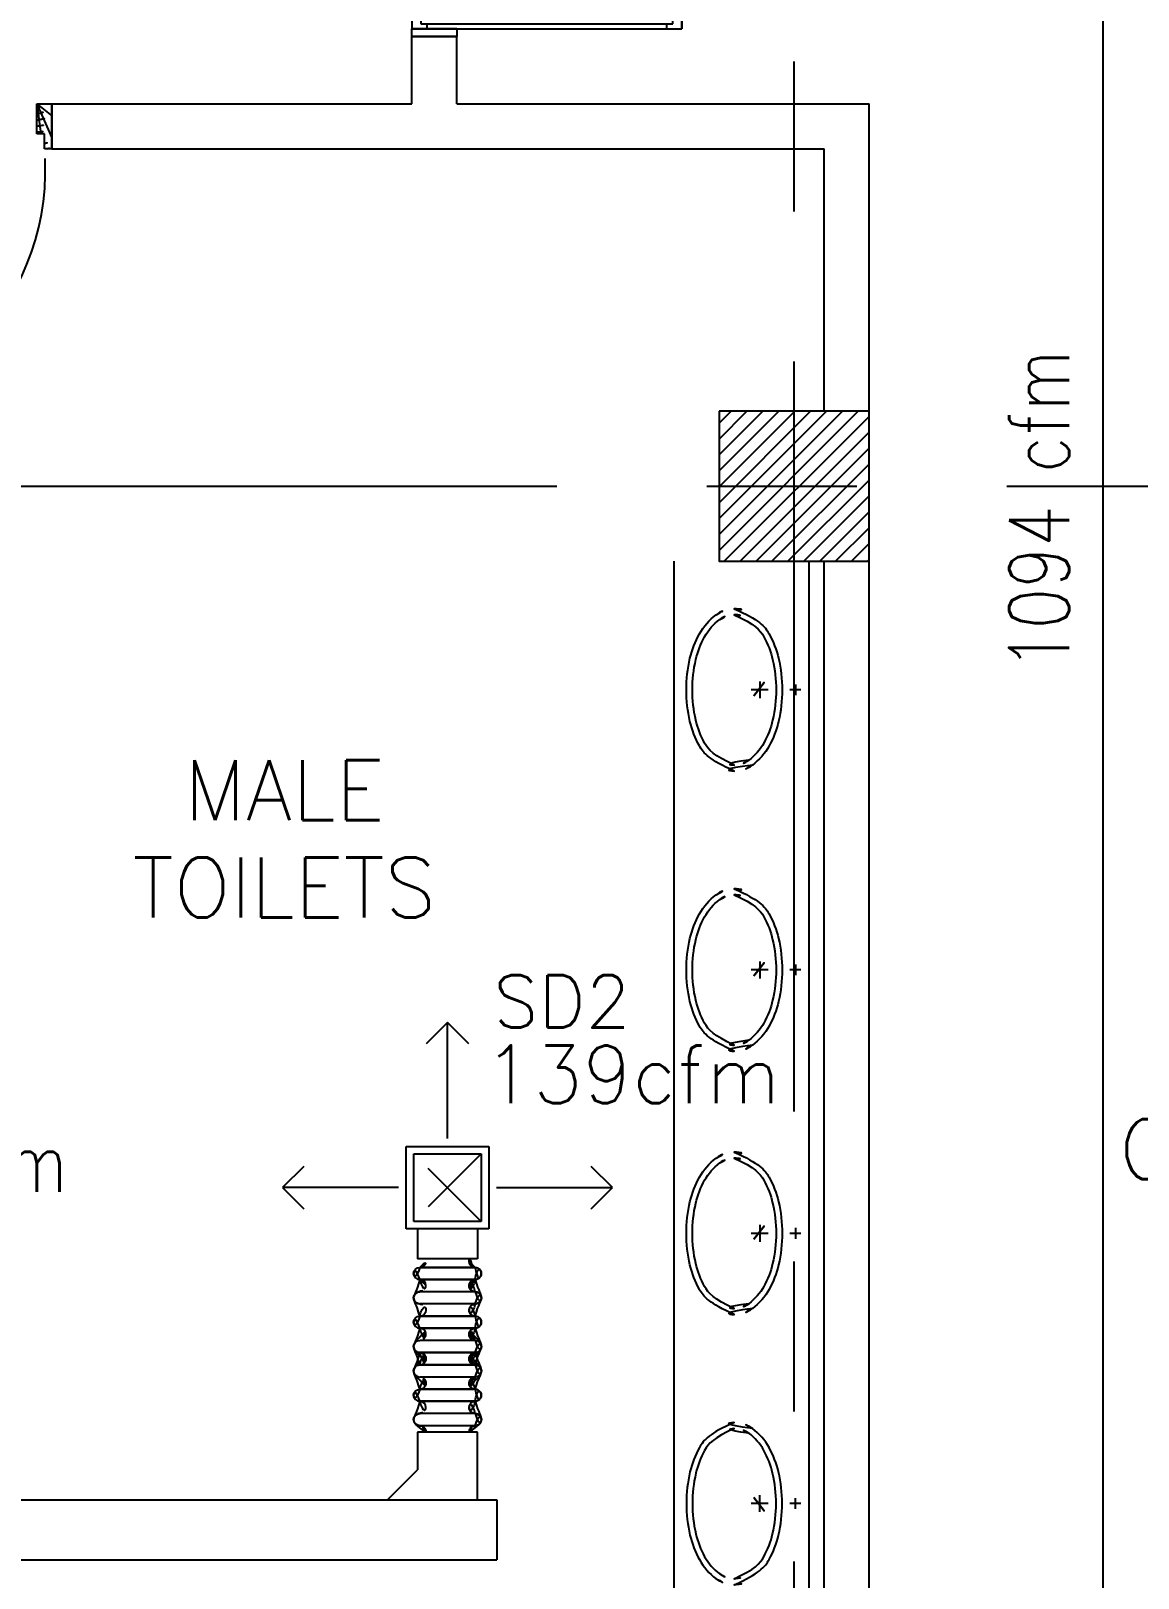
# Model space of a CAD drawing. Extents: x 417866230.2 to 417866327.8, y 43498045.5 to 43498135.4.
# Drawn here: x 417866295.69 to 417866299.38, y 43498096.68 to 43498101.84 of the extents above; entities that cross this region are included whole.
import ezdxf
from ezdxf.enums import TextEntityAlignment as Align

# ---------------------------------------------------------------- set-up
doc = ezdxf.new("R2010")
doc.units = 0
doc.header["$MEASUREMENT"] = 0
doc.linetypes.add('CENTERX2', pattern=[4, 2.5, -0.5, 0.5, -0.5])
doc.linetypes.add('HIDDEN', pattern=[0.375, 0.25, -0.125])
doc.layers.get('0').update_dxf_attribs({"linetype": 'CONTINUOUS'})
for name, color, linetype in [('AXES', 11, 'CENTERX2'), ('COL', 9, 'CONTINUOUS'), ('DIM', 9, 'CONTINUOUS'), ('DOOR', 9, 'CONTINUOUS'), ('DUCT', 6, 'CONTINUOUS'), ('EXDUCT', 10, 'CONTINUOUS'), ('FIX', 9, 'CONTINUOUS'), ('HAT', 12, 'CONTINUOUS'), ('M-AC-FLEX', 3, 'CONTINUOUS'), ('M-EGU.', 2, 'CONTINUOUS'), ('RM-NAME', 9, 'CONTINUOUS'), ('SCD', 2, 'CONTINUOUS'), ('WALL', 4, 'CONTINUOUS')]:
    doc.layers.add(name, color=color, linetype=linetype)
doc.styles.add('ROMANS', font='ROMANS.shx', dxfattribs={"width": 0.6})

# ---------------------------------------------------------------- blocks, each defined once
blk = doc.blocks.new('COL50')
at = {"layer": 'COL'}
blk.add_lwpolyline([(-250, 250), (-250, -250), (250, -250), (250, 250)], close=True, dxfattribs=at)
blk = doc.blocks.new('*X42')
at = {"color": 0}
for p, q in [((193088.6, 47937.2), (193552.3, 48401)), ((193088.6, 47990.2), (193499.3, 48401)), ((193088.6, 48043.3), (193446.3, 48401)), ((193088.6, 48096.3), (193393.2, 48401)), ((193088.6, 48149.3), (193340.2, 48401)), ((193088.6, 48202.4), (193287.2, 48401)), ((193088.6, 48255.4), (193234.1, 48401)), ((193088.6, 48308.4), (193181.1, 48401)), ((193088.6, 48361.5), (193128.1, 48401)), ((193105.4, 47901), (193588.6, 48384.2)), ((193158.4, 47901), (193588.6, 48331.1)), ((193211.4, 47901), (193588.6, 48278.1)), ((193264.5, 47901), (193588.6, 48225.1)), ((193317.5, 47901), (193588.6, 48172)), ((193370.5, 47901), (193588.6, 48119)), ((193423.6, 47901), (193588.6, 48066)), ((193476.6, 47901), (193588.6, 48012.9)), ((193529.6, 47901), (193588.6, 47959.9)), ((193582.7, 47901), (193588.6, 47906.9))]:
    blk.add_line(p, q, dxfattribs=at)
blk = doc.blocks.new('DOOR90')
at = {"layer": 'DOOR', "color": 7, "linetype": 'ByBlock'}
for p, q in [((-150, 0), (0, 0)), ((-150, 0), (-150, -25)), ((0, -50), (-113.7, 0)), ((0, -50), (-40.1, 0)), ((0, -50), (0, 0)), ((-1000, -25), (-1050, -25)), ((-1050, -75), (-1050, -25)), ((-1050, -25), (-1050, -75)), ((-1000, -42), (-1020, -42)), ((-1020, -42), (-1020, -58)), ((-1000, -25), (-1000, -42)), ((-877.6, -17.8), (-967.6, -17.8)), ((-967.6, -25), (-967.6, -17.8)), ((-955, -8.8), (-890.2, -8.8)), ((-955, -17.8), (-955, -8.8)), ((-955, -17.8), (-890.2, -17.8)), ((-890.2, -17.8), (-890.2, -8.8)), ((-877.6, -25), (-877.6, -17.8)), ((-200, -25), (-150, -25)), ((-200, -42), (-200, -25)), ((-180, -42), (-200, -42)), ((-180, -58), (-180, -42)), ((-150, -25), (-100, -25)), ((-150, -75), (-150, -25)), ((-100, -25), (-100, -50)), ((0, -50), (-100, -36.6)), ((-100, -50), (0, -50)), ((-1000, -75), (-1050, -75)), ((-1000, -58), (-1020, -58)), ((-1000, -58), (-1000, -75)), ((-967.6, -75), (-967.6, -82.2)), ((-877.6, -82.2), (-967.6, -82.2)), ((-955, -82.2), (-890.2, -82.2)), ((-955, -82.2), (-955, -91.2)), ((-955, -91.2), (-890.2, -91.2)), ((-890.2, -82.2), (-890.2, -91.2)), ((-877.6, -75), (-877.6, -82.2)), ((-200, -58), (-180, -58)), ((-200, -75), (-200, -58)), ((-150, -75), (-200, -75)), ((-150, -875), (-100, -875)), ((-150, -900), (-150, -875)), ((0, -850), (-113.7, -900)), ((-100, -875), (-100, -850)), ((0, -850), (-100, -863.4)), ((-100, -850), (0, -850)), ((0, -850), (-40.1, -900)), ((0, -850), (0, -900)), ((-150, -900), (0, -900)), ((0, -900), (-150, -900))]:
    blk.add_line(p, q, dxfattribs=at)
at = {"layer": 'DOOR', "linetype": 'ByBlock'}
for p, q in [((-200, -25), (-1000, -25)), ((-200, -42), (-1000, -42)), ((-200, -58), (-1000, -58)), ((-1000, -75), (-200, -75))]:
    blk.add_line(p, q, dxfattribs=at)
at = {"layer": 'DOOR', "color": 7, "linetype": 'ByBlock'}
for centre in [(-922.6, 23.5), (-922.6, -123.5)]:
    blk.add_circle(centre, 32.4, dxfattribs=at)
for centre, radius, start, end in [((0, -50), 154.4, 161.1053, 166.2858), ((0, -50), 94.4, 148.0182, 180), ((0, -50), 134.4, 158.1598, 169.28), ((0, -50), 114.4, 154.0838, 167.3774), ((0, -50), 74.4, 137.7764, 180), ((0, -50), 54.4, 113.2074, 180), ((0, -50), 34.4, 90, 180), ((0, -50), 14.4, 90, 180), ((0, -850), 134.4, 190.72, 201.8402), ((0, -850), 94.4, 180, 211.9818), ((0, -850), 74.4, 180, 222.2236), ((0, -850), 54.4, 180, 246.7926), ((0, -850), 34.4, 180, 270), ((0, -850), 14.4, 180, 270), ((0, -850), 154.4, 193.7142, 198.8947)]:
    blk.add_arc(centre, radius, start, end, dxfattribs=at)
at = {"layer": 'DOOR', "linetype": 'HIDDEN', "ltscale": 0.5}
blk.add_arc((-222.2, -50), 828.2, 178.2701, 275.003, dxfattribs=at)
blk = doc.blocks.new('RM1')
at = {"layer": 'RM-NAME', "style": 'ROMANS'}
for tag, p in [('ROOMNAME1', (0, 323.8)), ('ROOMNAME2', (0, 0))]:
    blk.add_attdef(tag, text='', height=200, dxfattribs=at).set_placement(p, align=Align.MIDDLE)
blk = doc.blocks.new('fe-door')
at = {"layer": 'DOOR', "color": 0, "linetype": 'ByBlock'}
for p, q in [((-900, 1775), (-900, 1725)), ((-900, 1725), (-900, 1775)), ((-850, 1775), (-900, 1775)), ((-870, 1758), (-870, 1742)), ((-850, 1758), (-870, 1758)), ((-850, 1775), (-850, 1758)), ((-817.6, 1775), (-817.6, 1782.2)), ((-727.6, 1782.2), (-817.6, 1782.2)), ((-805, 1782.2), (-805, 1791.2)), ((-805, 1791.2), (-740.2, 1791.2)), ((-805, 1782.2), (-740.2, 1782.2)), ((-740.2, 1782.2), (-740.2, 1791.2)), ((-727.6, 1775), (-727.6, 1782.2)), ((-50, 1758), (-50, 1775)), ((-50, 1775), (0, 1775)), ((-30, 1758), (-50, 1758)), ((-30, 1742), (-30, 1758)), ((150, 1800), (0, 1800)), ((0, 1800), (0, 1775)), ((0, 1725), (0, 1775)), ((0, 1775), (150, 1775)), ((150, 1775), (150, 1800)), ((-850, 1725), (-900, 1725)), ((-850, 1742), (-870, 1742)), ((-850, 1742), (-850, 1725)), ((-817.6, 1725), (-817.6, 1717.8)), ((-727.6, 1717.8), (-817.6, 1717.8)), ((-805, 1717.8), (-805, 1708.8)), ((-805, 1717.8), (-740.2, 1717.8)), ((-805, 1708.8), (-740.2, 1708.8)), ((-740.2, 1717.8), (-740.2, 1708.8)), ((-727.6, 1725), (-727.6, 1717.8)), ((-50, 1725), (-50, 1742)), ((-50, 1742), (-30, 1742)), ((0, 1725), (-50, 1725)), ((0, 75), (0, 25)), ((0, 75), (50, 75)), ((30, 58), (30, 42)), ((50, 58), (30, 58)), ((50, 75), (50, 58)), ((850, 58), (850, 75)), ((850, 75), (900, 75)), ((850, 58), (870, 58)), ((870, 42), (870, 58)), ((900, 25), (900, 75)), ((900, 75), (900, 25)), ((0, 0), (0, 25)), ((0, 25), (50, 25)), ((150, 25), (0, 25)), ((0, 0), (150, 0)), ((30, 42), (50, 42)), ((50, 42), (50, 25)), ((150, 25), (150, 0)), ((850, 25), (850, 42)), ((850, 42), (870, 42)), ((850, 25), (900, 25))]:
    blk.add_line(p, q, dxfattribs=at)
at = {"layer": 'DOOR', "linetype": 'ByBlock'}
for p, q in [((-50, 1775), (-850, 1775)), ((-50, 1758), (-850, 1758)), ((-50, 1742), (-850, 1742)), ((-850, 1725), (-50, 1725)), ((850, 75), (50, 75)), ((50, 58), (850, 58)), ((50, 42), (850, 42)), ((50, 25), (850, 25))]:
    blk.add_line(p, q, dxfattribs=at)
at = {"layer": 'DOOR', "color": 0, "linetype": 'ByBlock'}
for centre in [(-772.6, 1823.5), (-772.6, 1676.5)]:
    blk.add_circle(centre, 32.4, dxfattribs=at)
at = {"layer": 'DOOR', "linetype": 'HIDDEN', "ltscale": 0.5}
for centre, start, end in [((-49, 1750), 178.3174, 273.2965), ((49, 50), 358.3174, 93.2965)]:
    blk.add_arc(centre, 851.4, start, end, dxfattribs=at)
at = {"layer": 'WALL'}
for p, q in [((0, 1800), (150, 1800)), ((0, 0), (150, 0))]:
    blk.add_line(p, q, dxfattribs=at)
at = {"layer": 'WALL', "linetype": 'ByBlock'}
blk.add_line((0, 1800), (150, 1800), dxfattribs=at)
blk = doc.blocks.new('LAV5')
at = {"layer": 'FIX'}
for p, q in [((-500, -2237.7), (-500, 2237.7)), ((-50, -2237.7), (-50, 2237.7)), ((-186.9, 1809.1), (-243.1, 1809.1)), ((-215, 1837.2), (-215, 1781)), ((-78.1, 1809.1), (-114, 1809.1)), ((-96, 1827.1), (-96, 1791.3)), ((-215, 903.6), (-215, 847.3)), ((-96, 893.4), (-96, 857.6)), ((-186.9, 875.4), (-243.1, 875.4)), ((-78.1, 875.4), (-114, 875.4)), ((-215, 25.6), (-215, -30.6)), ((-96, 15.5), (-96, -20.4)), ((-186.9, -2.5), (-243.1, -2.5)), ((-78.1, -2.5), (-114, -2.5)), ((-215, -931.4), (-215, -875.1)), ((-186.9, -903.3), (-243.1, -903.3)), ((-78.1, -903.3), (-114, -903.3)), ((-96, -921.3), (-96, -885.4)), ((-186.9, -1793.8), (-243.1, -1793.8)), ((-215, -1821.9), (-215, -1765.6)), ((-78.1, -1793.8), (-114, -1793.8)), ((-96, -1811.8), (-96, -1775.9))]:
    blk.add_line(p, q, dxfattribs=at)
for points in [[(-299.9, 2079.6, -0.161202), (-239.5, 2059.7, -0.106192), (-183.7, 1996, -0.070492), (-152.3, 1914.4, -0.056762), (-140.3, 1809.1, -0.056762), (-152.3, 1703.8, -0.070492), (-183.7, 1622.3, -0.106192), (-239.5, 1558.6, -0.161202), (-299.9, 1538.6, -0.161202), (-360.2, 1558.6, -0.106192), (-416, 1622.3, -0.070492), (-447.4, 1703.8, -0.056762), (-459.4, 1809.1, -0.056762), (-447.4, 1914.4, -0.070492), (-416, 1996, -0.106192), (-360.2, 2059.7, -0.161202)], [(-299.9, 2059.6, -0.161202), (-251.5, 2043.6, -0.106192), (-201.2, 1986.3, -0.070492), (-171.8, 1909.9, -0.056762), (-160.3, 1809.1, -0.056762), (-171.8, 1708.3, -0.070492), (-201.2, 1632, -0.106192), (-251.5, 1574.6, -0.161202), (-299.9, 1558.6, -0.161202), (-348.3, 1574.6, -0.106192), (-398.6, 1632, -0.070492), (-428, 1708.3, -0.056762), (-439.4, 1809.1, -0.056762), (-428, 1909.9, -0.070492), (-398.6, 1986.3, -0.106192), (-348.3, 2043.6, -0.161202)], [(-299.9, 1145.9, -0.161202), (-239.5, 1126, -0.106192), (-183.7, 1062.3, -0.070492), (-152.3, 980.7, -0.056762), (-140.3, 875.4, -0.056762), (-152.3, 770.2, -0.070492), (-183.7, 688.6, -0.106192), (-239.5, 624.9, -0.161202), (-299.9, 604.9, -0.161202), (-360.2, 624.9, -0.106192), (-416, 688.6, -0.070492), (-447.4, 770.2, -0.056762), (-459.4, 875.4, -0.056762), (-447.4, 980.7, -0.070492), (-416, 1062.3, -0.106192), (-360.2, 1126, -0.161202)], [(-299.9, 1125.9, -0.161202), (-251.5, 1109.9, -0.106192), (-201.2, 1052.6, -0.070492), (-171.8, 976.2, -0.056762), (-160.3, 875.4, -0.056762), (-171.8, 774.7, -0.070492), (-201.2, 698.3, -0.106192), (-251.5, 641, -0.161202), (-299.9, 624.9, -0.161202), (-348.3, 641, -0.106192), (-398.6, 698.3, -0.070492), (-428, 774.7, -0.056762), (-439.4, 875.4, -0.056762), (-428, 976.2, -0.070492), (-398.6, 1052.6, -0.106192), (-348.3, 1109.9, -0.161202)], [(-299.9, 268, -0.161202), (-239.5, 248, -0.106192), (-183.7, 184.4, -0.070492), (-152.3, 102.8, -0.056762), (-140.3, -2.5, -0.056762), (-152.3, -107.8, -0.070492), (-183.7, -189.4, -0.106192), (-239.5, -253, -0.161202), (-299.9, -273, -0.161202), (-360.2, -253, -0.106192), (-416, -189.4, -0.070492), (-447.4, -107.8, -0.056762), (-459.4, -2.5, -0.056762), (-447.4, 102.8, -0.070492), (-416, 184.4, -0.106192), (-360.2, 248, -0.161202)], [(-299.9, 248, -0.161202), (-251.5, 232, -0.106192), (-201.2, 174.6, -0.070492), (-171.8, 98.3, -0.056762), (-160.3, -2.5, -0.056762), (-171.8, -103.3, -0.070492), (-201.2, -179.6, -0.106192), (-251.5, -237, -0.161202), (-299.9, -253, -0.161202), (-348.3, -237, -0.106192), (-398.6, -179.6, -0.070492), (-428, -103.3, -0.056762), (-439.4, -2.5, -0.056762), (-428, 98.3, -0.070492), (-398.6, 174.6, -0.106192), (-348.3, 232, -0.161202)], [(-299.9, -1173.8, 0.161202), (-239.5, -1153.8, 0.106192), (-183.7, -1090.1, 0.070492), (-152.3, -1008.5, 0.056762), (-140.3, -903.3, 0.056762), (-152.3, -798, 0.070492), (-183.7, -716.4, 0.106192), (-239.5, -652.7, 0.161202), (-299.9, -632.8, 0.161202), (-360.2, -652.7, 0.106192), (-416, -716.4, 0.070492), (-447.4, -798, 0.056762), (-459.4, -903.3, 0.056762), (-447.4, -1008.5, 0.070492), (-416, -1090.1, 0.106192), (-360.2, -1153.8, 0.161202)], [(-299.9, -1153.8, 0.161202), (-251.5, -1137.7, 0.106192), (-201.2, -1080.4, 0.070492), (-171.8, -1004, 0.056762), (-160.3, -903.3, 0.056762), (-171.8, -802.5, 0.070492), (-201.2, -726.1, 0.106192), (-251.5, -668.8, 0.161202), (-299.9, -652.8, 0.161202), (-348.3, -668.8, 0.106192), (-398.6, -726.1, 0.070492), (-428, -802.5, 0.056762), (-439.4, -903.3, 0.056762), (-428, -1004, 0.070492), (-398.6, -1080.4, 0.106192), (-348.3, -1137.7, 0.161202)], [(-299.9, -2064.3, 0.161202), (-239.5, -2044.3, 0.106192), (-183.7, -1980.6, 0.070492), (-152.3, -1899, 0.056762), (-140.3, -1793.8, 0.056762), (-152.3, -1688.5, 0.070492), (-183.7, -1606.9, 0.106192), (-239.5, -1543.2, 0.161202), (-299.9, -1523.3, 0.161202), (-360.2, -1543.2, 0.106192), (-416, -1606.9, 0.070492), (-447.4, -1688.5, 0.056762), (-459.4, -1793.8, 0.056762), (-447.4, -1899, 0.070492), (-416, -1980.6, 0.106192), (-360.2, -2044.3, 0.161202)], [(-299.9, -2044.3, 0.161202), (-251.5, -2028.2, 0.106192), (-201.2, -1970.9, 0.070492), (-171.8, -1894.5, 0.056762), (-160.3, -1793.8, 0.056762), (-171.8, -1693, 0.070492), (-201.2, -1616.6, 0.106192), (-251.5, -1559.3, 0.161202), (-299.9, -1543.3, 0.161202), (-348.3, -1559.3, 0.106192), (-398.6, -1616.6, 0.070492), (-428, -1693, 0.056762), (-439.4, -1793.8, 0.056762), (-428, -1894.5, 0.070492), (-398.6, -1970.9, 0.106192), (-348.3, -2028.2, 0.161202)]]:
    blk.add_lwpolyline(points, format="xyb", close=True, dxfattribs=at)
at = {"layer": 'FIX', "linetype": 'Continuous'}
for points in [[(-85.9, 1874, 0), (-93, 1870.1, 0), (-101, 1870.7, 0), (-107.5, 1875.5, 0), (-110.3, 1883.1, 0), (-108.6, 1891, 0), (-102.9, 1896.7, 0), (-95, 1898.4, 0), (-87.4, 1895.6, 0), (-82.6, 1889.1, 0), (-82, 1881.1, 0), (-85.9, 1874, 0)], [(-234.9, 1789.2, 0), (-223.4, 1782.3, 0), (-210, 1781.5, 0), (-197.7, 1787, 0), (-189.4, 1797.6, 0), (-186.9, 1810.8, 0), (-191, 1823.7, 0), (-200.5, 1833.2, 0), (-213.3, 1837.2, 0), (-226.6, 1834.8, 0), (-237.2, 1826.5, 0), (-242.7, 1814.2, 0), (-241.9, 1800.8, 0), (-234.9, 1789.2, 0)], [(-108.7, 1796.4, 0), (-113.6, 1805.3, 0), (-112.8, 1815.4, 0), (-106.8, 1823.5, 0), (-97.3, 1827, 0), (-87.4, 1824.9, 0), (-80.3, 1817.7, 0), (-78.1, 1807.8, 0), (-81.7, 1798.4, 0), (-89.8, 1792.3, 0), (-99.8, 1791.6, 0), (-108.7, 1796.4, 0)], [(-85.9, 1724, 0), (-93, 1720.1, 0), (-101, 1720.7, 0), (-107.5, 1725.5, 0), (-110.3, 1733.1, 0), (-108.6, 1741, 0), (-102.9, 1746.7, 0), (-95, 1748.4, 0), (-87.4, 1745.6, 0), (-82.6, 1739.1, 0), (-82, 1731.1, 0), (-85.9, 1724, 0)], [(-85.9, 940.3, 0), (-93, 936.4, 0), (-101, 937, 0), (-107.5, 941.8, 0), (-110.3, 949.4, 0), (-108.6, 957.3, 0), (-102.9, 963, 0), (-95, 964.8, 0), (-87.4, 961.9, 0), (-82.6, 955.5, 0), (-82, 947.4, 0), (-85.9, 940.3, 0)], [(-234.9, 855.5, 0), (-223.4, 848.6, 0), (-210, 847.8, 0), (-197.7, 853.3, 0), (-189.4, 863.9, 0), (-186.9, 877.1, 0), (-191, 890, 0), (-200.5, 899.5, 0), (-213.3, 903.5, 0), (-226.6, 901.1, 0), (-237.2, 892.8, 0), (-242.7, 880.5, 0), (-241.9, 867.1, 0), (-234.9, 855.5, 0)], [(-108.7, 862.7, 0), (-113.6, 871.6, 0), (-112.8, 881.7, 0), (-106.8, 889.8, 0), (-97.3, 893.3, 0), (-87.4, 891.2, 0), (-80.3, 884, 0), (-78.1, 874.2, 0), (-81.7, 864.7, 0), (-89.8, 858.6, 0), (-99.8, 857.9, 0), (-108.7, 862.7, 0)], [(-85.9, 790.3, 0), (-93, 786.4, 0), (-101, 787, 0), (-107.5, 791.8, 0), (-110.3, 799.4, 0), (-108.6, 807.3, 0), (-102.9, 813, 0), (-95, 814.8, 0), (-87.4, 811.9, 0), (-82.6, 805.5, 0), (-82, 797.4, 0), (-85.9, 790.3, 0)], [(-85.9, 62.3, 0), (-93, 58.5, 0), (-101, 59, 0), (-107.5, 63.9, 0), (-110.3, 71.5, 0), (-108.6, 79.4, 0), (-102.9, 85.1, 0), (-95, 86.8, 0), (-87.4, 84, 0), (-82.6, 77.5, 0), (-82, 69.4, 0), (-85.9, 62.3, 0)], [(-234.9, -22.4, 0), (-223.4, -29.4, 0), (-210, -30.2, 0), (-197.7, -24.6, 0), (-189.4, -14.1, 0), (-186.9, -0.8, 0), (-191, 12, 0), (-200.5, 21.6, 0), (-213.3, 25.6, 0), (-226.6, 23.1, 0), (-237.2, 14.8, 0), (-242.7, 2.6, 0), (-241.9, -10.9, 0), (-234.9, -22.4, 0)], [(-108.7, -15.2, 0), (-113.6, -6.3, 0), (-112.8, 3.8, 0), (-106.8, 11.9, 0), (-97.3, 15.4, 0), (-87.4, 13.2, 0), (-80.3, 6.1, 0), (-78.1, -3.8, 0), (-81.7, -13.3, 0), (-89.8, -19.3, 0), (-99.8, -20, 0), (-108.7, -15.2, 0)], [(-85.9, -87.7, 0), (-93, -91.5, 0), (-101, -91, 0), (-107.5, -86.1, 0), (-110.3, -78.5, 0), (-108.6, -70.6, 0), (-102.9, -64.9, 0), (-95, -63.2, 0), (-87.4, -66, 0), (-82.6, -72.5, 0), (-82, -80.6, 0), (-85.9, -87.7, 0)], [(-85.9, -818.1, 0), (-93, -814.2, 0), (-101, -814.8, 0), (-107.5, -819.7, 0), (-110.3, -827.2, 0), (-108.6, -835.1, 0), (-102.9, -840.9, 0), (-95, -842.6, 0), (-87.4, -839.7, 0), (-82.6, -833.3, 0), (-82, -825.2, 0), (-85.9, -818.1, 0)], [(-234.9, -883.4, 0), (-223.4, -876.4, 0), (-210, -875.6, 0), (-197.7, -881.1, 0), (-189.4, -891.7, 0), (-186.9, -905, 0), (-191, -917.8, 0), (-200.5, -927.3, 0), (-213.3, -931.3, 0), (-226.6, -928.9, 0), (-237.2, -920.6, 0), (-242.7, -908.3, 0), (-241.9, -894.9, 0), (-234.9, -883.4, 0)], [(-108.7, -890.6, 0), (-113.6, -899.4, 0), (-112.8, -909.5, 0), (-106.8, -917.6, 0), (-97.3, -921.2, 0), (-87.4, -919, 0), (-80.3, -911.9, 0), (-78.1, -902, 0), (-81.7, -892.5, 0), (-89.8, -886.4, 0), (-99.8, -885.7, 0), (-108.7, -890.6, 0)], [(-85.9, -968.1, 0), (-93, -964.2, 0), (-101, -964.8, 0), (-107.5, -969.7, 0), (-110.3, -977.2, 0), (-108.6, -985.1, 0), (-102.9, -990.9, 0), (-95, -992.6, 0), (-87.4, -989.7, 0), (-82.6, -983.3, 0), (-82, -975.2, 0), (-85.9, -968.1, 0)], [(-85.9, -1708.6, 0), (-93, -1704.7, 0), (-101, -1705.3, 0), (-107.5, -1710.2, 0), (-110.3, -1717.7, 0), (-108.6, -1725.6, 0), (-102.9, -1731.4, 0), (-95, -1733.1, 0), (-87.4, -1730.3, 0), (-82.6, -1723.8, 0), (-82, -1715.7, 0), (-85.9, -1708.6, 0)], [(-234.9, -1773.9, 0), (-223.4, -1766.9, 0), (-210, -1766.1, 0), (-197.7, -1771.6, 0), (-189.4, -1782.2, 0), (-186.9, -1795.5, 0), (-191, -1808.3, 0), (-200.5, -1817.8, 0), (-213.3, -1821.8, 0), (-226.6, -1819.4, 0), (-237.2, -1811.1, 0), (-242.7, -1798.8, 0), (-241.9, -1785.4, 0), (-234.9, -1773.9, 0)], [(-108.7, -1781.1, 0), (-113.6, -1790, 0), (-112.8, -1800, 0), (-106.8, -1808.1, 0), (-97.3, -1811.7, 0), (-87.4, -1809.5, 0), (-80.3, -1802.4, 0), (-78.1, -1792.5, 0), (-81.7, -1783, 0), (-89.8, -1777, 0), (-99.8, -1776.2, 0), (-108.7, -1781.1, 0)], [(-85.9, -1858.6, 0), (-93, -1854.7, 0), (-101, -1855.3, 0), (-107.5, -1860.2, 0), (-110.3, -1867.7, 0), (-108.6, -1875.6, 0), (-102.9, -1881.4, 0), (-95, -1883.1, 0), (-87.4, -1880.3, 0), (-82.6, -1873.8, 0), (-82, -1865.7, 0), (-85.9, -1858.6, 0)]]:
    blk.add_polyline3d(points, dxfattribs=at)

msp = doc.modelspace()

# ---------------------------------------------------------------- linework, layer by layer
at = {"layer": 'AXES'}
for p, q in [((417866298.2369, 43498046.2382), (417866298.2369, 43498134.7153)), ((417866230.9454, 43498100.3221), (417866300.0369, 43498100.3221))]:
    msp.add_line(p, q, dxfattribs=at)
at = {"layer": 'DUCT'}
for p, q in [((417866297.1806, 43498097.1693), (417866296.9806, 43498097.1693)), ((417866296.9806, 43498097.1693), (417866296.9806, 43498097.0434)), ((417866297.1806, 43498096.9434), (417866297.1806, 43498097.1693)), ((417866296.8806, 43498096.9434), (417866296.9806, 43498097.0434)), ((417866285.2632, 43498096.9435), (417866297.2453, 43498096.9435)), ((417866297.2453, 43498096.9435), (417866297.2453, 43498096.7435)), ((417866292.5315, 43498096.7435), (417866297.2453, 43498096.7435))]:
    msp.add_line(p, q, dxfattribs=at)
at = {"layer": 'EXDUCT', "linetype": 'Continuous'}
msp.add_line((417866299.2667, 43498090.3537), (417866299.2667, 43498113.817), dxfattribs=at)
at = {"layer": 'M-AC-FLEX', "color": 11}
for p, q in [((417866296.988, 43498097.7179), (417866297.1731, 43498097.7179)), ((417866296.988, 43498097.7179), (417866297.1731, 43498097.7179)), ((417866296.988, 43498097.7179), (417866297.1731, 43498097.7179)), ((417866296.988, 43498097.7179), (417866297.1731, 43498097.7179)), ((417866297.1735, 43498097.7179), (417866296.9884, 43498097.7179)), ((417866297.1735, 43498097.7179), (417866296.9884, 43498097.7179)), ((417866297.1735, 43498097.7179), (417866296.9884, 43498097.7179)), ((417866297.1735, 43498097.7179), (417866296.9884, 43498097.7179)), ((417866296.988, 43498097.6779), (417866297.1731, 43498097.6779)), ((417866296.988, 43498097.6779), (417866297.1731, 43498097.6779)), ((417866296.988, 43498097.6779), (417866297.1731, 43498097.6779)), ((417866296.988, 43498097.6779), (417866297.1731, 43498097.6779)), ((417866297.1735, 43498097.6779), (417866296.9884, 43498097.6779)), ((417866297.1735, 43498097.6779), (417866296.9884, 43498097.6779)), ((417866297.1735, 43498097.6779), (417866296.9884, 43498097.6779)), ((417866297.1735, 43498097.6779), (417866296.9884, 43498097.6779)), ((417866297.1735, 43498097.6372), (417866296.9884, 43498097.6372)), ((417866297.1735, 43498097.6372), (417866296.9884, 43498097.6372)), ((417866297.1735, 43498097.5964), (417866296.9884, 43498097.5964)), ((417866297.1735, 43498097.5964), (417866296.9884, 43498097.5964)), ((417866296.988, 43498097.5557), (417866297.1731, 43498097.5557)), ((417866296.988, 43498097.5557), (417866297.1731, 43498097.5557)), ((417866297.1735, 43498097.5557), (417866296.9884, 43498097.5557)), ((417866297.1735, 43498097.5557), (417866296.9884, 43498097.5557)), ((417866296.988, 43498097.5157), (417866297.1731, 43498097.5157)), ((417866296.988, 43498097.5157), (417866297.1731, 43498097.5157)), ((417866297.1735, 43498097.5157), (417866296.9884, 43498097.5157)), ((417866297.1735, 43498097.5157), (417866296.9884, 43498097.5157)), ((417866296.988, 43498097.4342), (417866297.1731, 43498097.4342)), ((417866296.988, 43498097.4342), (417866297.1731, 43498097.4342)), ((417866297.1735, 43498097.4749), (417866296.9884, 43498097.4749)), ((417866297.1735, 43498097.4749), (417866296.9884, 43498097.4749)), ((417866297.1735, 43498097.4749), (417866296.9884, 43498097.4749)), ((417866297.1735, 43498097.4749), (417866296.9884, 43498097.4749)), ((417866297.1735, 43498097.4342), (417866296.9884, 43498097.4342)), ((417866297.1735, 43498097.4342), (417866296.9884, 43498097.4342)), ((417866297.1735, 43498097.4342), (417866296.9884, 43498097.4342)), ((417866297.1735, 43498097.4342), (417866296.9884, 43498097.4342)), ((417866297.1735, 43498097.4342), (417866296.9884, 43498097.4342)), ((417866297.1735, 43498097.4342), (417866296.9884, 43498097.4342)), ((417866296.988, 43498097.3935), (417866297.1731, 43498097.3935)), ((417866296.988, 43498097.3935), (417866297.1731, 43498097.3935)), ((417866297.1735, 43498097.3935), (417866296.9884, 43498097.3935)), ((417866297.1735, 43498097.3935), (417866296.9884, 43498097.3935)), ((417866297.1735, 43498097.3935), (417866296.9884, 43498097.3935)), ((417866297.1735, 43498097.3935), (417866296.9884, 43498097.3935)), ((417866297.1735, 43498097.3935), (417866296.9884, 43498097.3935)), ((417866297.1735, 43498097.3935), (417866296.9884, 43498097.3935)), ((417866297.1735, 43498097.3527), (417866296.9884, 43498097.3527)), ((417866297.1735, 43498097.3527), (417866296.9884, 43498097.3527)), ((417866297.1735, 43498097.3527), (417866296.9884, 43498097.3527)), ((417866297.1735, 43498097.3527), (417866296.9884, 43498097.3527)), ((417866296.988, 43498097.312), (417866297.1731, 43498097.312)), ((417866296.988, 43498097.312), (417866297.1731, 43498097.312)), ((417866297.1735, 43498097.312), (417866296.9884, 43498097.312)), ((417866297.1735, 43498097.312), (417866296.9884, 43498097.312)), ((417866296.988, 43498097.272), (417866297.1731, 43498097.272)), ((417866296.988, 43498097.272), (417866297.1731, 43498097.272)), ((417866297.1735, 43498097.272), (417866296.9884, 43498097.272)), ((417866297.1735, 43498097.272), (417866296.9884, 43498097.272)), ((417866297.1735, 43498097.2312), (417866296.9884, 43498097.2312)), ((417866297.1735, 43498097.2312), (417866296.9884, 43498097.2312)), ((417866297.1735, 43498097.1905), (417866296.9884, 43498097.1905)), ((417866297.1735, 43498097.1905), (417866296.9884, 43498097.1905))]:
    msp.add_line(p, q, dxfattribs=at)
at = {"layer": 'M-AC-FLEX'}
for points in [[(417866296.9884, 43498097.7179, 0.548762), (417866297.0068, 43498097.7469, 0.548762)], [(417866296.9884, 43498097.7179, 0.547704), (417866297.0069, 43498097.7468, 0.547704)], [(417866297.155, 43498097.7469, 0.548762), (417866297.1735, 43498097.7179)], [(417866297.1735, 43498097.7179, -0.548762), (417866297.155, 43498097.7469, -0.548762)], [(417866297.155, 43498097.7468, 0.547704), (417866297.1735, 43498097.7179)], [(417866296.9884, 43498097.6779, -0.999838), (417866296.9877, 43498097.7179)], [(417866296.9884, 43498097.7179, 0.999838), (417866296.9877, 43498097.6779)], [(417866296.9884, 43498097.7179, 0.999838), (417866296.9877, 43498097.6779)], [(417866296.9884, 43498097.6779, -0.999838), (417866296.9877, 43498097.7179)], [(417866296.9884, 43498097.7179, 0.999838), (417866296.9877, 43498097.6779)], [(417866296.9884, 43498097.6779, -0.999838), (417866296.9877, 43498097.7179)], [(417866296.9884, 43498097.6779, -0.999838), (417866296.9877, 43498097.7179)], [(417866296.9884, 43498097.7179, 0.999838), (417866296.9877, 43498097.6779)], [(417866296.9884, 43498097.7179, -0.00451), (417866296.988, 43498097.7179, 0.008922), (417866296.9873, 43498097.7179)], [(417866296.988, 43498097.7179, 0.008922), (417866296.9873, 43498097.7179)], [(417866296.988, 43498097.7179, 0.008922), (417866296.9873, 43498097.7179)], [(417866296.9884, 43498097.7179, -0.00451), (417866296.988, 43498097.7179, 0.008922), (417866296.9873, 43498097.7179)], [(417866296.9877, 43498097.7179, -0.004461), (417866296.988, 43498097.7179)], [(417866296.9877, 43498097.7179, -0.004461), (417866296.988, 43498097.7179)], [(417866296.9877, 43498097.7179, -0.004461), (417866296.988, 43498097.7179)], [(417866296.9877, 43498097.7179, -0.004461), (417866296.988, 43498097.7179)], [(417866297.1727, 43498097.6779, -0.00451), (417866297.1731, 43498097.6779, 1.018005), (417866297.1731, 43498097.7179)], [(417866297.1727, 43498097.7179, 0.00451), (417866297.1731, 43498097.7179, -1.018005), (417866297.1731, 43498097.6779)], [(417866297.1727, 43498097.7179, 0.00451), (417866297.1731, 43498097.7179, -1.018005), (417866297.1731, 43498097.6779)], [(417866297.1727, 43498097.6779, -0.00451), (417866297.1731, 43498097.6779, 1.018005), (417866297.1731, 43498097.7179)], [(417866296.9884, 43498097.6779, -1), (417866296.9884, 43498097.6372, 1), (417866296.9884, 43498097.5964)], [(417866296.9989, 43498097.6401, -0.136926), (417866296.9884, 43498097.6372, 1), (417866296.9884, 43498097.5964)], [(417866296.988, 43498097.6779, -0.008922), (417866296.9873, 43498097.6779)], [(417866296.9884, 43498097.6779, 0.00451), (417866296.988, 43498097.6779, -0.008922), (417866296.9873, 43498097.6779)], [(417866296.9884, 43498097.6779, 0.00451), (417866296.988, 43498097.6779, -0.008922), (417866296.9873, 43498097.6779)], [(417866296.988, 43498097.6779, -0.008922), (417866296.9873, 43498097.6779)], [(417866296.9877, 43498097.6779, 0.004461), (417866296.988, 43498097.6779)], [(417866296.9877, 43498097.6779, 0.004461), (417866296.988, 43498097.6779)], [(417866296.9877, 43498097.6779, 0.004461), (417866296.988, 43498097.6779)], [(417866296.9877, 43498097.6779, 0.004461), (417866296.988, 43498097.6779)], [(417866296.9884, 43498097.6779, -0.548762), (417866297.0068, 43498097.6489, -0.548762)], [(417866297.1735, 43498097.6372, -1), (417866297.1735, 43498097.6779)], [(417866297.1735, 43498097.6779, 1), (417866297.1735, 43498097.6372, -1), (417866297.1735, 43498097.5964)], [(417866297.155, 43498097.6489, -0.548762), (417866297.1735, 43498097.6779)], [(417866297.1735, 43498097.6779, 0.548762), (417866297.155, 43498097.6489, 0.548762)], [(417866297.1629, 43498097.6401, 0.136926), (417866297.1735, 43498097.6372, -1), (417866297.1735, 43498097.5964)], [(417866296.9884, 43498097.5557, 1), (417866296.9884, 43498097.5964, -1), (417866296.9884, 43498097.6372)], [(417866296.9989, 43498097.5935, 0.136926), (417866296.9884, 43498097.5964, -1), (417866296.9884, 43498097.6372)], [(417866297.1735, 43498097.5557, -1), (417866297.1735, 43498097.5964, 1), (417866297.1735, 43498097.6372)], [(417866297.1735, 43498097.5964, 1), (417866297.1735, 43498097.5557)], [(417866297.1629, 43498097.5935, -0.136926), (417866297.1735, 43498097.5964, 1), (417866297.1735, 43498097.6372)], [(417866297.1735, 43498097.6372, -1), (417866297.1735, 43498097.5964)], [(417866297.1735, 43498097.5964, 1), (417866297.1735, 43498097.6372)], [(417866297.1735, 43498097.5964, 1), (417866297.1735, 43498097.6372)], [(417866297.1735, 43498097.6372, -1), (417866297.1735, 43498097.5964)], [(417866296.9884, 43498097.5557, 0.999838), (417866296.9877, 43498097.5157)], [(417866296.9884, 43498097.5157, -0.999838), (417866296.9877, 43498097.5557)], [(417866296.9884, 43498097.5157, -0.999838), (417866296.9877, 43498097.5557)], [(417866296.9884, 43498097.5557, 0.999838), (417866296.9877, 43498097.5157)], [(417866296.988, 43498097.5557, 0.008922), (417866296.9873, 43498097.5557)], [(417866296.9884, 43498097.5557, -0.00451), (417866296.988, 43498097.5557, 0.008922), (417866296.9873, 43498097.5557)], [(417866296.9877, 43498097.5557, -0.004461), (417866296.988, 43498097.5557)], [(417866296.9877, 43498097.5557, -0.004461), (417866296.988, 43498097.5557)], [(417866297.1727, 43498097.5557, 0.00451), (417866297.1731, 43498097.5557, -1.018005), (417866297.1731, 43498097.5157)], [(417866297.1727, 43498097.5157, -0.00451), (417866297.1731, 43498097.5157, 1.018005), (417866297.1731, 43498097.5557)], [(417866296.9884, 43498097.5157, -1), (417866296.9884, 43498097.4749, 1), (417866296.9884, 43498097.4342)], [(417866297.0067, 43498097.5043, -0.554927), (417866296.9884, 43498097.4749, 1), (417866296.9884, 43498097.4342)], [(417866296.9884, 43498097.5157, 0.00451), (417866296.988, 43498097.5157, -0.008922), (417866296.9873, 43498097.5157)], [(417866296.988, 43498097.5157, -0.008922), (417866296.9873, 43498097.5157)], [(417866296.9877, 43498097.5157, 0.004461), (417866296.988, 43498097.5157)], [(417866296.9877, 43498097.5157, 0.004461), (417866296.988, 43498097.5157)], [(417866297.1735, 43498097.4749, -1), (417866297.1735, 43498097.5157)], [(417866297.1735, 43498097.5157, 1), (417866297.1735, 43498097.4749, -1), (417866297.1735, 43498097.4342)], [(417866297.1735, 43498097.4749, -0.554927), (417866297.1552, 43498097.5043, -0.554927)], [(417866297.1552, 43498097.5043, 0.554927), (417866297.1735, 43498097.4749, -1), (417866297.1735, 43498097.4342)], [(417866296.9884, 43498097.3935, 1), (417866296.9884, 43498097.4342, -1), (417866296.9884, 43498097.4749)], [(417866297.0067, 43498097.4049, 0.554927), (417866296.9884, 43498097.4342, -1), (417866296.9884, 43498097.4749)], [(417866296.9884, 43498097.4342, -1), (417866296.9884, 43498097.3935, 1), (417866296.9884, 43498097.3527)], [(417866296.9884, 43498097.4342, -0.314352), (417866296.9694, 43498097.447, -0.314352)], [(417866296.9694, 43498097.447, 0.304577), (417866296.9877, 43498097.4342)], [(417866296.9884, 43498097.4342, 0.00451), (417866296.988, 43498097.4342, -0.008922), (417866296.9873, 43498097.4342)], [(417866296.988, 43498097.4342, -0.008922), (417866296.9873, 43498097.4342)], [(417866296.9875, 43498097.4342, 0.001808), (417866296.9877, 43498097.4342)], [(417866296.9884, 43498097.4342, -0.01069), (417866296.9875, 43498097.4342, -0.01069)], [(417866296.9877, 43498097.4342, 0.004461), (417866296.988, 43498097.4342)], [(417866296.9877, 43498097.4342, 0.004461), (417866296.988, 43498097.4342)], [(417866297.1735, 43498097.3935, -1), (417866297.1735, 43498097.4342, 1), (417866297.1735, 43498097.4749)], [(417866297.1552, 43498097.4049, -0.554927), (417866297.1735, 43498097.4342, 1), (417866297.1735, 43498097.4749)], [(417866297.1735, 43498097.4342, 1), (417866297.1735, 43498097.3935)], [(417866297.1735, 43498097.4342, 0.554927), (417866297.1552, 43498097.4049, 0.554927)], [(417866297.1735, 43498097.3935, -1), (417866297.1735, 43498097.4342)], [(417866297.1735, 43498097.4342, 1), (417866297.1735, 43498097.3935, -1), (417866297.1735, 43498097.3527)], [(417866297.1727, 43498097.4342, -0.00451), (417866297.1731, 43498097.4342, 0.314382), (417866297.1921, 43498097.447, 0.314382)], [(417866297.1738, 43498097.4342, -0.008975), (417866297.1731, 43498097.4342)], [(417866297.1735, 43498097.4749, -1), (417866297.1735, 43498097.4342)], [(417866297.1735, 43498097.4342, 1), (417866297.1735, 43498097.4749)], [(417866297.1735, 43498097.4342, 1), (417866297.1735, 43498097.4749)], [(417866297.1735, 43498097.4749, -1), (417866297.1735, 43498097.4342)], [(417866297.0067, 43498097.4228, -0.554927), (417866296.9884, 43498097.3935, 1), (417866296.9884, 43498097.3527)], [(417866297.0067, 43498097.3234, 0.554927), (417866296.9884, 43498097.3527, -1), (417866296.9884, 43498097.3935)], [(417866296.9884, 43498097.312, 1), (417866296.9884, 43498097.3527, -1), (417866296.9884, 43498097.3935)], [(417866296.9884, 43498097.3935, 0.314352), (417866296.9694, 43498097.3807, 0.314352)], [(417866296.9694, 43498097.3807, -0.304577), (417866296.9877, 43498097.3935)], [(417866296.9884, 43498097.3935, -0.00451), (417866296.988, 43498097.3935, 0.008922), (417866296.9873, 43498097.3935)], [(417866296.988, 43498097.3935, 0.008922), (417866296.9873, 43498097.3935)], [(417866296.9875, 43498097.3935, -0.001808), (417866296.9877, 43498097.3935)], [(417866296.9884, 43498097.3935, 0.01069), (417866296.9875, 43498097.3935, 0.01069)], [(417866296.9877, 43498097.3935, -0.004461), (417866296.988, 43498097.3935)], [(417866296.9877, 43498097.3935, -0.004461), (417866296.988, 43498097.3935)], [(417866297.1735, 43498097.3935, -0.554927), (417866297.1552, 43498097.4228, -0.554927)], [(417866297.1552, 43498097.4228, 0.554927), (417866297.1735, 43498097.3935, -1), (417866297.1735, 43498097.3527)], [(417866297.1552, 43498097.3234, -0.554927), (417866297.1735, 43498097.3527, 1), (417866297.1735, 43498097.3935)], [(417866297.1735, 43498097.312, -1), (417866297.1735, 43498097.3527, 1), (417866297.1735, 43498097.3935)], [(417866297.1727, 43498097.3935, 0.00451), (417866297.1731, 43498097.3935, -0.314382), (417866297.1921, 43498097.3807, -0.314382)], [(417866297.1738, 43498097.3935, 0.008975), (417866297.1731, 43498097.3935)], [(417866297.1735, 43498097.3527, 1), (417866297.1735, 43498097.3935)], [(417866297.1735, 43498097.3935, -1), (417866297.1735, 43498097.3527)], [(417866297.1735, 43498097.3935, -1), (417866297.1735, 43498097.3527)], [(417866297.1735, 43498097.3527, 1), (417866297.1735, 43498097.3935)], [(417866297.1735, 43498097.3527, 0.554927), (417866297.1552, 43498097.3234, 0.554927)], [(417866297.1735, 43498097.3527, 1), (417866297.1735, 43498097.312)], [(417866296.9884, 43498097.272, -0.999838), (417866296.9877, 43498097.312)], [(417866296.9884, 43498097.312, 0.999838), (417866296.9877, 43498097.272)], [(417866296.9884, 43498097.312, 0.999838), (417866296.9877, 43498097.272)], [(417866296.9884, 43498097.272, -0.999838), (417866296.9877, 43498097.312)], [(417866296.9884, 43498097.312, -0.00451), (417866296.988, 43498097.312, 0.008922), (417866296.9873, 43498097.312)], [(417866296.988, 43498097.312, 0.008922), (417866296.9873, 43498097.312)], [(417866296.9877, 43498097.312, -0.004461), (417866296.988, 43498097.312)], [(417866296.9877, 43498097.312, -0.004461), (417866296.988, 43498097.312)], [(417866297.1727, 43498097.272, -0.00451), (417866297.1731, 43498097.272, 1.018005), (417866297.1731, 43498097.312)], [(417866297.1727, 43498097.312, 0.00451), (417866297.1731, 43498097.312, -1.018005), (417866297.1731, 43498097.272)], [(417866296.9884, 43498097.272, -1), (417866296.9884, 43498097.2312, 1), (417866296.9884, 43498097.1905)], [(417866296.9989, 43498097.2342, -0.136926), (417866296.9884, 43498097.2312, 1), (417866296.9884, 43498097.1905)], [(417866296.9989, 43498097.1876, 0.136926), (417866296.9884, 43498097.1905, -1), (417866296.9884, 43498097.2312)], [(417866297.0087, 43498097.1693, 0.426667), (417866296.9884, 43498097.1905, -1), (417866296.9884, 43498097.2312)], [(417866296.988, 43498097.272, -0.008922), (417866296.9873, 43498097.272)], [(417866296.9884, 43498097.272, 0.00451), (417866296.988, 43498097.272, -0.008922), (417866296.9873, 43498097.272)], [(417866296.9877, 43498097.272, 0.004461), (417866296.988, 43498097.272)], [(417866296.9877, 43498097.272, 0.004461), (417866296.988, 43498097.272)], [(417866297.1735, 43498097.2312, -1), (417866297.1735, 43498097.272)], [(417866297.1735, 43498097.272, 1), (417866297.1735, 43498097.2312, -1), (417866297.1735, 43498097.1905)], [(417866297.1531, 43498097.1693, -0.426667), (417866297.1735, 43498097.1905, 1), (417866297.1735, 43498097.2312)], [(417866297.1629, 43498097.2342, 0.136926), (417866297.1735, 43498097.2312, -1), (417866297.1735, 43498097.1905)], [(417866297.1629, 43498097.1876, -0.136926), (417866297.1735, 43498097.1905, 1), (417866297.1735, 43498097.2312)], [(417866297.1735, 43498097.1905, 1), (417866297.1735, 43498097.2312)], [(417866297.1735, 43498097.2312, -1), (417866297.1735, 43498097.1905)], [(417866297.1735, 43498097.2312, -1), (417866297.1735, 43498097.1905)], [(417866297.1735, 43498097.1905, 1), (417866297.1735, 43498097.2312)], [(417866297.0087, 43498097.1693, 0.120351), (417866297.0068, 43498097.1788)], [(417866297.155, 43498097.1788, 0.120351), (417866297.1531, 43498097.1693, 0.120351)], [(417866297.1531, 43498097.1693, -0.120351), (417866297.155, 43498097.1788)]]:
    msp.add_lwpolyline(points, format="xyb", dxfattribs=at)
at = {"layer": 'M-EGU.'}
for p, q in [((417866297.0809, 43498098.5343), (417866297.0102, 43498098.4636)), ((417866297.0809, 43498098.1482), (417866297.0809, 43498098.5343)), ((417866297.1516, 43498098.4636), (417866297.0809, 43498098.5343)), ((417866296.9434, 43498098.1218), (417866297.2184, 43498098.1218)), ((417866296.9434, 43498097.8468), (417866296.9434, 43498098.1218)), ((417866297.2184, 43498098.1218), (417866297.2184, 43498097.8468)), ((417866296.6016, 43498098.055), (417866296.5309, 43498097.9843)), ((417866297.6309, 43498097.9843), (417866297.5602, 43498098.055)), ((417866296.9171, 43498097.9843), (417866296.5309, 43498097.9843)), ((417866296.5309, 43498097.9843), (417866296.6016, 43498097.9136)), ((417866297.2447, 43498097.9843), (417866297.6309, 43498097.9843)), ((417866297.5602, 43498097.9136), (417866297.6309, 43498097.9843)), ((417866297.2184, 43498097.8468), (417866296.9434, 43498097.8468)), ((417866296.9809, 43498097.8468), (417866296.9809, 43498097.7468)), ((417866297.1809, 43498097.8468), (417866297.1809, 43498097.7468)), ((417866297.1809, 43498097.7468), (417866296.9809, 43498097.7468))]:
    msp.add_line(p, q, dxfattribs=at)
at = {"layer": 'M-EGU.', "linetype": 'HIDDEN'}
for p, q in [((417866296.9684, 43498098.0968), (417866297.1934, 43498098.0968)), ((417866296.9684, 43498097.8718), (417866296.9684, 43498098.0968)), ((417866297.1934, 43498098.0968), (417866296.9684, 43498097.8718)), ((417866297.1934, 43498097.8718), (417866296.9684, 43498098.0968)), ((417866297.1934, 43498098.0968), (417866297.1934, 43498097.8718)), ((417866297.1934, 43498097.8718), (417866296.9684, 43498097.8718))]:
    msp.add_line(p, q, dxfattribs=at)
at = {"layer": 'WALL'}
for p, q in [((417866296.9619, 43498101.5971), (417866296.9619, 43498101.8221)), ((417866297.1119, 43498101.8221), (417866296.9619, 43498101.8221)), ((417866297.1119, 43498101.5971), (417866297.1119, 43498101.8221)), ((417866295.7619, 43498101.5971), (417866296.9619, 43498101.5971)), ((417866295.7619, 43498101.4471), (417866295.7619, 43498101.5971)), ((417866297.1119, 43498101.5971), (417866298.4869, 43498101.5971)), ((417866297.6369, 43498101.5971), (417866298.4869, 43498101.5971)), ((417866298.4869, 43498100.5721), (417866298.4869, 43498101.5971)), ((417866298.4869, 43498100.5721), (417866298.4869, 43498101.5971)), ((417866298.4869, 43498100.5721), (417866298.4869, 43498101.5971)), ((417866298.4869, 43498100.5721), (417866298.4869, 43498101.5971)), ((417866295.7619, 43498101.4471), (417866298.3369, 43498101.4471)), ((417866297.6369, 43498101.4471), (417866298.3369, 43498101.4471)), ((417866298.3369, 43498100.5721), (417866298.3369, 43498101.4471)), ((417866298.3369, 43498100.5721), (417866298.3369, 43498101.4471)), ((417866298.3369, 43498100.5721), (417866298.3369, 43498101.4471)), ((417866298.3369, 43498100.5721), (417866298.3369, 43498101.4471)), ((417866298.3369, 43498095.7225), (417866298.3369, 43498100.0721)), ((417866298.4869, 43498094.5721), (417866298.4869, 43498100.0721)), ((417866298.4869, 43498094.5721), (417866298.4869, 43498100.0721)), ((417866298.4869, 43498094.5721), (417866298.4869, 43498100.0721))]:
    msp.add_line(p, q, dxfattribs=at)

# ---------------------------------------------------------------- block references
at = {"layer": 'COL', "xscale": 0.001000000047497451, "yscale": 0.0009999999892897904, "zscale": 0.001}
msp.add_blockref('COL50', (417866298.2369, 43498100.3221), dxfattribs=at)
at = {"layer": 'DIM', "xscale": 0.001000000047497451, "yscale": 0.0009999999892897904, "zscale": 0.001}
msp.add_blockref('fe-door', (417866296.9619, 43498101.8221), dxfattribs=at)
at = {"layer": 'DOOR', "xscale": 0.0009999999892897904, "yscale": 0.0009999999892897904, "zscale": 0.001, "rotation": 90}
msp.add_blockref('DOOR90', (417866294.8619, 43498101.5971), dxfattribs=at)
at = {"layer": 'HAT', "xscale": 0.001000000047497451, "yscale": 0.0009999999892897904, "zscale": 0.001}
msp.add_blockref('*X42', (417866104.8983, 43498052.1711), dxfattribs=at)
at = {"layer": 'HAT'}
ref = msp.add_blockref('RM1', (417866296.5372, 43498098.985), dxfattribs=dict(at, xscale=0.001000000047497451, yscale=0.0009999999892897904, zscale=0.001))
ref.add_attrib('ROOMNAME2', 'TOILETS', dxfattribs={"layer": 'RM-NAME', "height": 0.2, "style": 'ROMANS'}).set_placement((417866296.5372, 43498098.985), align=Align.MIDDLE)
ref.add_attrib('ROOMNAME1', 'MALE', dxfattribs={"layer": 'RM-NAME', "height": 0.2, "style": 'ROMANS'}).set_placement((417866296.5372, 43498099.3088), align=Align.MIDDLE)
at = {"layer": 'WALL', "xscale": 0.001, "yscale": 0.001, "zscale": 0.001}
msp.add_blockref('LAV5', (417866298.3368, 43498097.8344), dxfattribs=at)

# ---------------------------------------------------------------- texts
at = {"layer": 'RM-NAME', "style": 'ROMANS'}
msp.add_text('CORRIDOR', height=0.2, dxfattribs=at).set_placement((417866299.9932, 43498098.1121), align=Align.MIDDLE)
at = {"layer": 'SCD', "style": 'ROMANS', "width": 0.8}
msp.add_text('1094 cfm', height=0.2, rotation=90, dxfattribs=at).set_placement((417866299.1535, 43498099.7086))
at = {"layer": 'SCD', "style": 'ROMANS'}
for s, height, p in [('SD2', 0.175, (417866297.2339, 43498098.5178)), ('139cfm', 0.1925, (417866297.2015, 43498098.2659))]:
    msp.add_text(s, height=height, dxfattribs=at).set_placement(p)
at = {"layer": 'SCD', "style": 'ROMANS', "width": 0.8}
msp.add_text('140cfm', height=0.2, dxfattribs=at).set_placement((417866294.9918, 43498097.9702))

doc.saveas('drawing.dxf')
